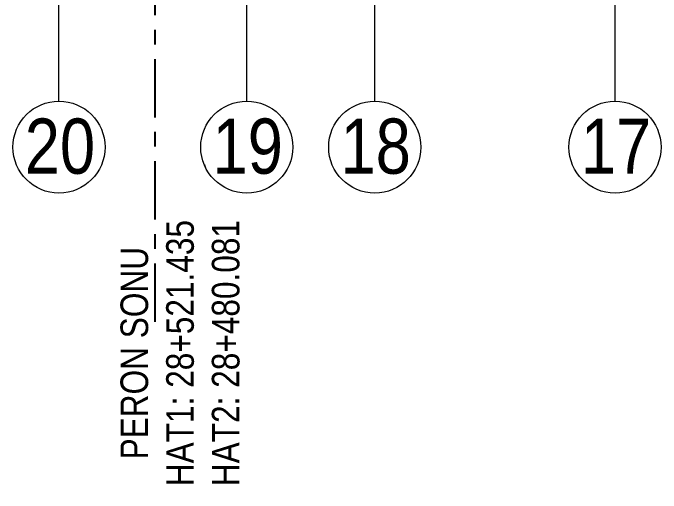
# Model space of a CAD drawing. Header units: metres. Extents: x -201 to 705, y -63 to 42.
# Drawn here: x -187.7 to -152.5, y -50.27 to -24.17 of the extents above; entities that cross this region are included whole.
import ezdxf

# ---------------------------------------------------------------- set-up
doc = ezdxf.new("R2010")
doc.units = ezdxf.units.M
doc.linetypes.add('Grid Line', pattern=[11.1125, 6.35, -1.5875, 1.5875, -1.5875])
doc.linetypes.add('Grid Line 1_4_', pattern=[5.55625, 3.175, -0.79375, 0.79375, -0.79375])
doc.layers.add('A_GRID', color=7, linetype='Continuous', lineweight=9)
doc.layers.add('A_GRID_BALOON', color=7, linetype='Continuous', lineweight=9)
doc.styles.add('Arial Narrow', font='ARIALN.TTF', dxfattribs={"height": 1.5})
doc.styles.add('Arial Narrow_1', font='ARIALN.TTF', dxfattribs={"height": 3})

# ---------------------------------------------------------------- blocks, each defined once
blk = doc.blocks.new('Grid - Aks Sembolü-236857-_1_13_4_13_ PERON KATI _FFL__ANAHTAR PLAN')
at = {"layer": 'A_GRID_BALOON', "color": 253, "true_color": 0xaaaaaa}
blk.add_circle((0, 0), 0.005, dxfattribs=at)

msp = doc.modelspace()

# ---------------------------------------------------------------- linework, layer by layer
at = {"layer": 'A_GRID', "color": 253, "linetype": 'Grid Line', "true_color": 0xaaaaaa}
for p, q in [((-185.2, -28.963), (-185.2, 13.652)), ((-175, -28.963), (-175, 13.652)), ((-168.05, -28.963), (-168.05, 13.652)), ((-155, -28.963), (-155, 13.652))]:
    msp.add_line(p, q, dxfattribs=at)

# ---------------------------------------------------------------- block references
at = {"layer": 'A_GRID_BALOON', "color": 253, "true_color": 0xaaaaaa, "xscale": 499.9999999999995, "yscale": 499.9999999999995, "zscale": 499.9999999999995}
for p in [(-185.2, -31.463), (-168.05, -31.463), (-155, -31.463)]:
    msp.add_blockref('Grid - Aks Sembolü-236857-_1_13_4_13_ PERON KATI _FFL__ANAHTAR PLAN', p, dxfattribs=at)

# ---------------------------------------------------------------- texts
at = {"layer": 'A_GRID_BALOON', "color": 253, "true_color": 0xaaaaaa, "char_height": 3, "width": 4.64979, "attachment_point": 1, "style": 'Arial Narrow_1'}
for s, insert in [('20', (-187.06, -29.91)), ('18', (-169.91, -29.91)), ('17', (-156.86, -29.91))]:
    msp.add_mtext(s, dxfattribs=dict(at, insert=insert))
at = {"layer": 'A_GRID_BALOON', "color": 253, "true_color": 0xaaaaaa, "char_height": 1.5, "attachment_point": 1, "rotation": 90, "style": 'Arial Narrow', "bg_fill": 3, "box_fill_scale": 1.25, "bg_fill_color": 256, "bg_fill_true_color": 13158600, "bg_fill_transparency": 0}
for s, insert, width in [('HAT1: 28+521.435', (-179.378, -49.898), 17.71729), ('HAT2: 28+480.081', (-176.898, -49.898), 17.71729), ('PERON SONU', (-181.859, -48.443), 14.18987)]:
    msp.add_mtext(s, dxfattribs=dict(at, insert=insert, width=width))

# ---------------------------------------------------------------- next in the draw order: linework, layer by layer
at = {"layer": 'A_GRID', "color": 21, "linetype": 'Grid Line 1_4_', "lineweight": 25, "true_color": 0xffaaaa}
msp.add_line((-180, 28.891), (-180, -41.086), dxfattribs=at)

# ---------------------------------------------------------------- next in the draw order: block references
at = {"layer": 'A_GRID_BALOON', "color": 253, "true_color": 0xaaaaaa, "xscale": 499.9999999999995, "yscale": 499.9999999999995, "zscale": 499.9999999999995}
msp.add_blockref('Grid - Aks Sembolü-236857-_1_13_4_13_ PERON KATI _FFL__ANAHTAR PLAN', (-175, -31.463), dxfattribs=at)

# ---------------------------------------------------------------- next in the draw order: texts
at = {"layer": 'A_GRID_BALOON', "color": 253, "true_color": 0xaaaaaa, "insert": (-176.86, -29.91), "char_height": 3, "width": 4.64979, "attachment_point": 1, "style": 'Arial Narrow_1'}
msp.add_mtext('19', dxfattribs=at)

doc.saveas('drawing.dxf')
